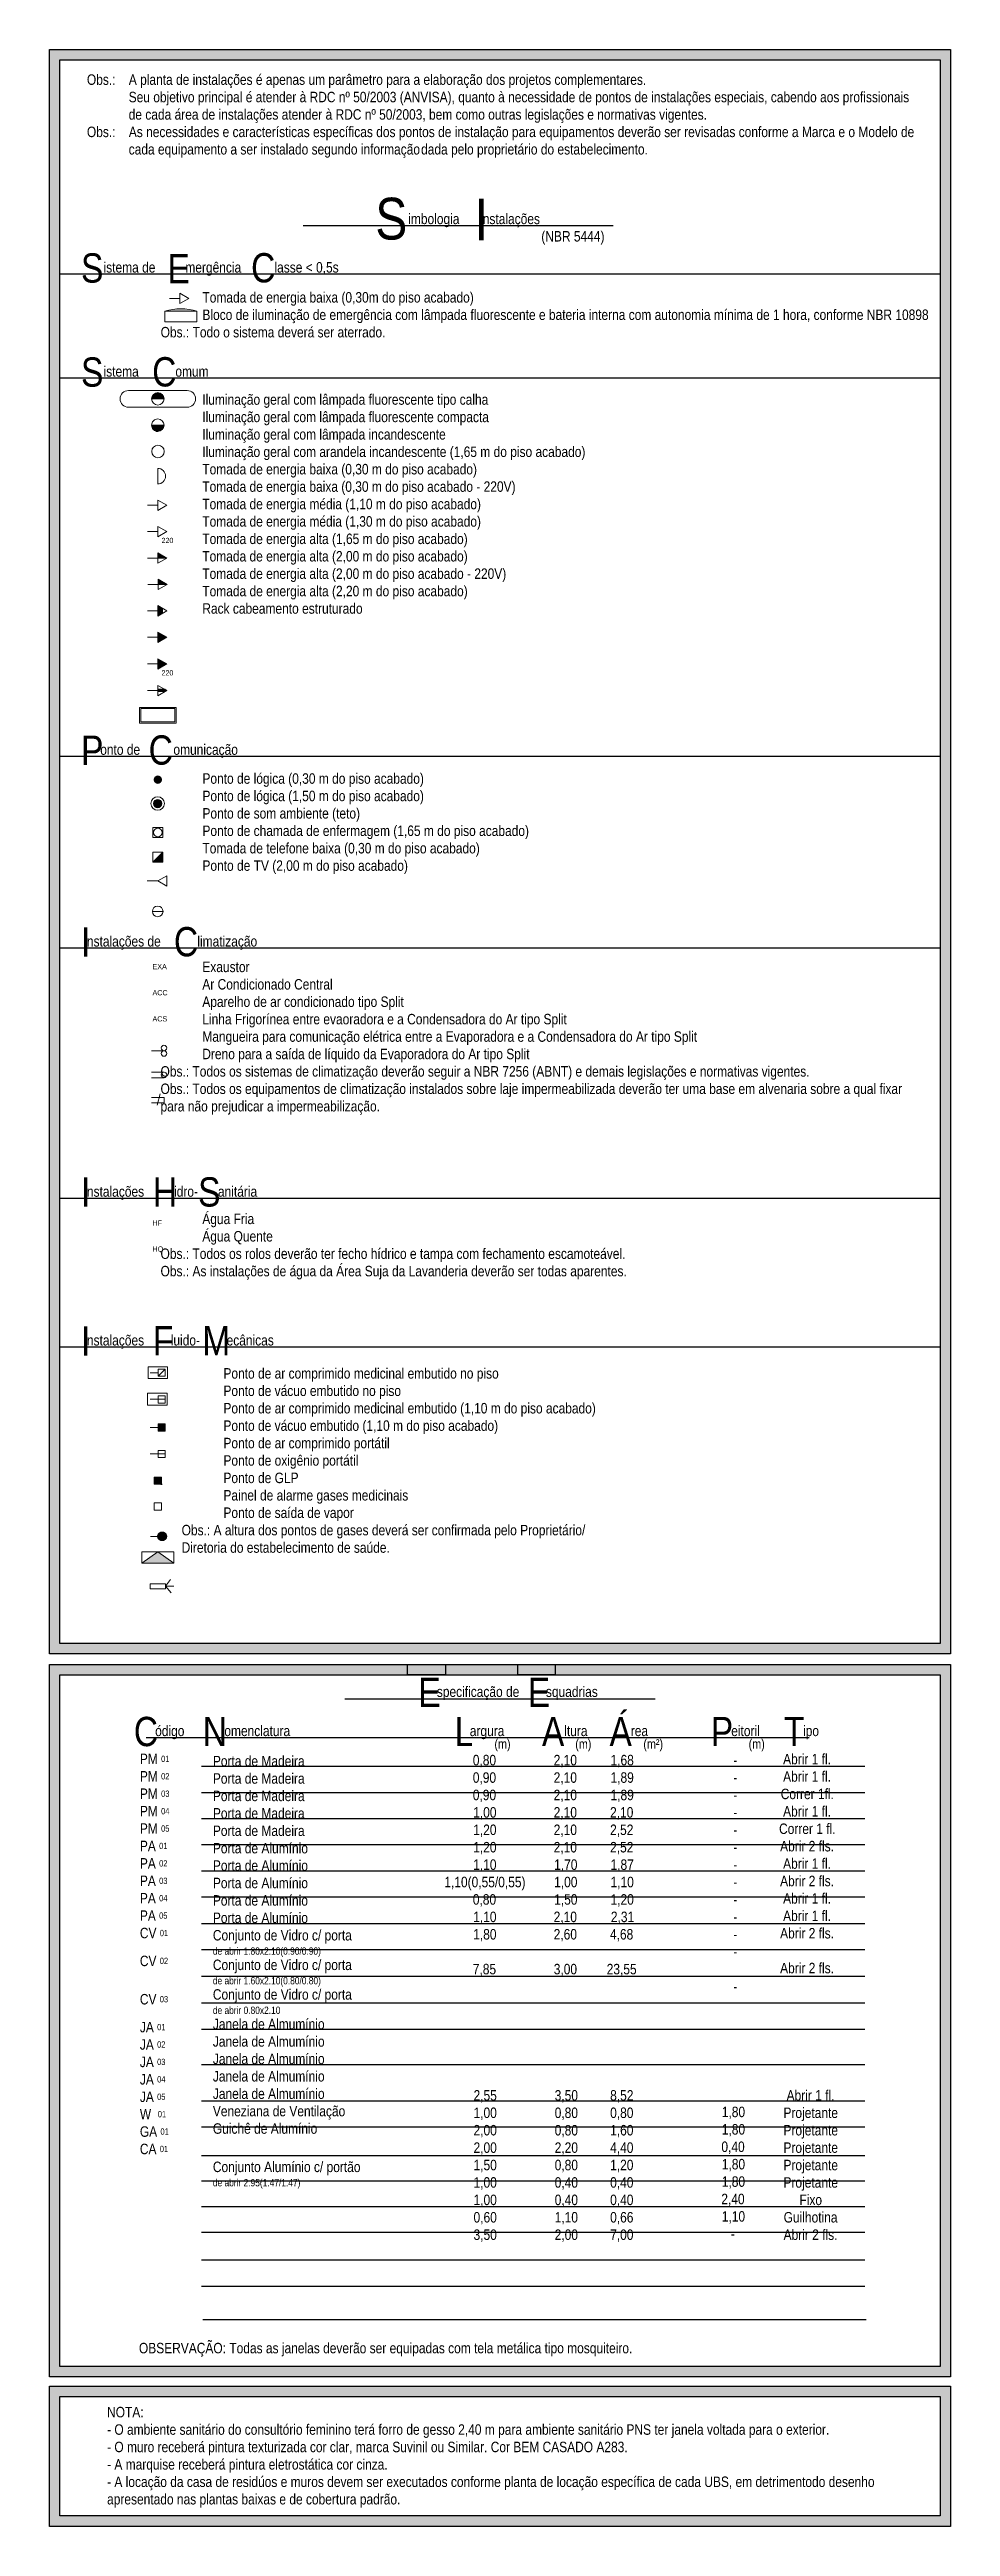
# Model space of a CAD drawing. Header units: inches. Extents: x 44782 to 44933, y 6798 to 6838.
# Drawn here: x 44924.33 to 44932.96, y 6805.53 to 6829.24 of the extents above.
import ezdxf

# ---------------------------------------------------------------- set-up
doc = ezdxf.new("R2010")
doc.units = ezdxf.units.IN
doc.header["$MEASUREMENT"] = 0
doc.linetypes.add('HIDDEN', pattern=[9.525, 6.35, -3.175])
doc.layers.add('at_Entity', color=7, linetype='Continuous', lineweight=9)
for name, color, linetype in [('LAMPADAS', 5, 'Continuous'), ('ponto de lógica', 7, 'Continuous'), ('PORTAS', 2, 'Continuous'), ('TEXTO01', 7, 'Continuous')]:
    doc.layers.add(name, color=color, linetype=linetype)
doc.styles.add('ARIAL', font='ARIALN.TTF', dxfattribs={"height": 0.18})
pattern_1 = [(45, (-3256.72181, 15712.2852), (-0.08838834765, 0.08838834765), [])]

# ---------------------------------------------------------------- blocks, each defined once
blk = doc.blocks.new('A$C2B7D2525')
at = {"layer": 'at_Entity', "true_color": 0x007fff}
h = blk.add_hatch(color=150, dxfattribs=at)
h.dxf.hatch_style = 1
h.paths.add_polyline_path([(0.723, 0.279, 0.414214), (0.603, 0.16, 0.002212), (0.603, 0.159), (0.843, 0.159, 0.002212), (0.843, 0.16, 0.414214)])
at = {"layer": 'at_Entity', "color": 150, "true_color": 0x007fff}
for p, q in [((1.285, 0.32), (0.161, 0.32)), ((0.724, 0.159), (0.603, 0.159)), ((0.843, 0.159), (0.603, 0.159)), ((0.843, 0.159), (0.724, 0.159)), ((0.843, 0.159), (0.724, 0.159)), ((1.285, 0), (0.161, 0))]:
    blk.add_line(p, q, dxfattribs=at)
for centre, radius, start, end in [((0.16, 0.16), 0.16, 90, 180), ((0.16, 0.16), 0.16, 180, 270), ((0.723, 0.16), 0.12, 90, 180), ((0.723, 0.16), 0.12, 180, 270), ((0.723, 0.16), 0.12, 360, 90), ((0.723, 0.16), 0.12, 270, 0), ((1.284, 0.16), 0.16, 0.0027, 90), ((1.284, 0.16), 0.16, 270.0054, 0.0027)]:
    blk.add_arc(centre, radius, start, end, dxfattribs=at)
blk = doc.blocks.new('A$C31F5746E')
at = {"layer": 'at_Entity', "true_color": 0x007fff}
h = blk.add_hatch(color=150, dxfattribs=at)
h.dxf.hatch_style = 1
h.paths.add_polyline_path([(0.12, 0.239, 0.414214), (0, 0.12, 0.002212), (0, 0.119), (0.239, 0.119, 0.002212), (0.239, 0.12, 0.414214)])
at = {"layer": 'at_Entity', "color": 150, "true_color": 0x007fff}
for p, q in [((0.121, 0.119), (0, 0.119)), ((0.239, 0.119), (0, 0.119)), ((0.239, 0.119), (0.121, 0.119)), ((0.239, 0.119), (0.121, 0.119))]:
    blk.add_line(p, q, dxfattribs=at)
for start, end in [(90, 180), (180, 270), (360, 90), (270, 0)]:
    blk.add_arc((0.12, 0.12), 0.12, start, end, dxfattribs=at)
blk = doc.blocks.new('A$C37B20FBD')
h = blk.add_hatch(color=256)
h.dxf.hatch_style = 1
h.paths.add_polyline_path([(0.21, 0.129, 1), (0.049, 0.129, 1)])
at = {"layer": 'at_Entity'}
for radius in [0.129, 0.0805]:
    blk.add_circle((0.129, 0.129), radius, dxfattribs=at)
blk = doc.blocks.new('A$C0C4A46CA')
at = {"layer": 'at_Entity', "color": 0}
for p, q in [((0.201, 0.1), (0, 0.1)), ((0.375, 0.199), (0.201, 0.1)), ((0.201, 0.1), (0.375, 0)), ((0.375, 0), (0.375, 0.199))]:
    blk.add_line(p, q, dxfattribs=at)

msp = doc.modelspace()

# ---------------------------------------------------------------- hatches: boundary and pattern name
at = {"linetype": 'HIDDEN'}
h = msp.add_hatch(color=253, dxfattribs=at)
h.dxf.hatch_style = 1
h.paths.add_polyline_path([(44924.43, 6829.143), (44924.33, 6829.143), (44924.33, 6813.885), (44932.957, 6813.885), (44932.957, 6829.243), (44924.33, 6829.243), (44924.33, 6829.143), (44932.857, 6829.143), (44932.857, 6813.985), (44924.43, 6813.985)])
h = msp.add_hatch(color=7, dxfattribs=at)
h.dxf.hatch_style = 1
h.paths.add_polyline_path([(44925.367, 6821.463), (44925.367, 6821.512), (44925.318, 6821.463)])
h.paths.add_polyline_path([(44925.416, 6821.56), (44925.367, 6821.512), (44925.367, 6821.463), (44925.416, 6821.463)])
h = msp.add_hatch(dxfattribs=at)
h.set_pattern_fill('ANSI31')
h.set_pattern_definition([(45, (-3256.68498, 15712.40075), (-0.08838834765, 0.08838834765), [])])
h.paths.add_polyline_path([(44925.438, 6816.611), (44925.37, 6816.611), (44925.37, 6816.544)], flags=17)
h.paths.add_polyline_path([(44925.438, 6816.544), (44925.438, 6816.611), (44925.37, 6816.544)], flags=17)
h = msp.add_hatch(color=7, dxfattribs=at)
h.dxf.hatch_style = 1
h.paths.add_polyline_path([(44925.37, 6816.017), (44925.438, 6816.087), (44925.37, 6816.087)], flags=17)
h.paths.add_polyline_path([(44925.37, 6816.017), (44925.438, 6816.017), (44925.438, 6816.087)], flags=17)
h = msp.add_hatch(dxfattribs=at)
h.set_pattern_fill('ANSI31')
h.set_pattern_definition(pattern_1)
h.paths.add_polyline_path([(44925.333, 6815.578), (44925.333, 6815.511), (44925.401, 6815.578)], flags=17)
h.paths.add_polyline_path([(44925.401, 6815.578), (44925.333, 6815.511), (44925.401, 6815.511)], flags=17)
h = msp.add_hatch(dxfattribs=at)
h.set_pattern_fill('ANSI31')
h.set_pattern_definition(pattern_1)
h.paths.add_polyline_path([(44925.333, 6815.578), (44925.333, 6815.511), (44925.401, 6815.578)], flags=17)
h.paths.add_polyline_path([(44925.401, 6815.578), (44925.333, 6815.511), (44925.401, 6815.511)], flags=17)
h = msp.add_hatch(color=7, dxfattribs=at)
h.dxf.hatch_style = 1
h.paths.add_polyline_path([(44925.401, 6815.578), (44925.333, 6815.578), (44925.333, 6815.511)], flags=17)
h.paths.add_polyline_path([(44925.401, 6815.578), (44925.333, 6815.511), (44925.401, 6815.511)], flags=17)
h = msp.add_hatch(color=7, dxfattribs=at)
h.dxf.hatch_style = 1
h.paths.add_polyline_path([(44925.449, 6815.011, 1), (44925.367, 6815.011, 1)])
h = msp.add_hatch(color=7, dxfattribs=at)
h.dxf.hatch_style = 1
h.paths.add_polyline_path([(44925.213, 6814.753), (44925.521, 6814.753), (44925.367, 6814.862)])
h = msp.add_hatch(color=253, dxfattribs=at)
h.dxf.hatch_style = 1
h.paths.add_polyline_path([(44924.33, 6806.965), (44932.957, 6806.965), (44932.957, 6813.785), (44924.33, 6813.785)])
h.paths.add_polyline_path([(44924.43, 6813.685), (44932.857, 6813.685), (44932.857, 6807.065), (44924.43, 6807.065)], flags=16)
h.paths.add_polyline_path([(44925.155, 6807.125), (44929.931, 6807.125), (44929.931, 6807.333), (44925.155, 6807.333)], flags=8)
h.paths.add_polyline_path([(44931.323, 6807.548), (44931.899, 6807.548), (44931.899, 6809.763), (44931.323, 6809.763)], flags=8)
h.paths.add_polyline_path([(44931.285, 6809.906), (44931.876, 6809.906), (44931.876, 6812.981), (44931.285, 6812.981)], flags=8)
h.paths.add_polyline_path([(44930.729, 6807.475), (44931.007, 6807.475), (44931.007, 6809.522), (44930.729, 6809.522)], flags=8)
h.paths.add_polyline_path([(44930.849, 6809.598), (44930.937, 6809.598), (44930.937, 6812.973), (44930.849, 6812.973)], flags=8)
h.paths.add_polyline_path([(44929.661, 6807.466), (44929.945, 6807.466), (44929.945, 6809.764), (44929.661, 6809.764)], flags=8)
h.paths.add_polyline_path([(44929.637, 6809.923), (44929.973, 6809.923), (44929.973, 6812.973), (44929.637, 6812.973)], flags=8)
h.paths.add_polyline_path([(44929.13, 6807.466), (44929.412, 6807.466), (44929.412, 6809.764), (44929.13, 6809.764)], flags=8)
h.paths.add_polyline_path([(44929.125, 6809.923), (44929.402, 6809.923), (44929.402, 6812.973), (44929.125, 6812.973)], flags=8)
h.paths.add_polyline_path([(44928.353, 6807.466), (44928.635, 6807.466), (44928.635, 6809.764), (44928.353, 6809.764)], flags=8)
h.paths.add_polyline_path([(44928.073, 6809.921), (44928.9, 6809.921), (44928.9, 6812.973), (44928.073, 6812.973)], flags=8)
h.paths.add_polyline_path([(44925.86, 6807.327), (44927.327, 6807.327), (44927.327, 6812.964), (44925.86, 6812.964)], flags=8)
h.paths.add_polyline_path([(44925.161, 6807.447), (44925.491, 6807.447), (44925.491, 6812.985), (44925.161, 6812.985)], flags=8)
h.paths.add_polyline_path([(44930.995, 6812.93), (44931.195, 6812.93), (44931.195, 6813.117), (44930.995, 6813.117)], flags=8)
h.paths.add_polyline_path([(44929.335, 6812.93), (44929.535, 6812.93), (44929.535, 6813.117), (44929.335, 6813.117)], flags=8)
h.paths.add_polyline_path([(44928.561, 6812.93), (44928.76, 6812.93), (44928.76, 6813.117), (44928.561, 6813.117)], flags=8)
h.paths.add_polyline_path([(44931.285, 6812.85), (44931.621, 6812.85), (44931.621, 6813.433), (44931.285, 6813.433)], flags=8)
h.paths.add_polyline_path([(44930.568, 6812.85), (44930.922, 6812.85), (44930.922, 6813.433), (44930.568, 6813.433)], flags=8)
h.paths.add_polyline_path([(44929.621, 6812.814), (44929.976, 6812.814), (44929.976, 6813.397), (44929.621, 6813.397)], flags=8)
h.paths.add_polyline_path([(44928.974, 6812.85), (44929.329, 6812.85), (44929.329, 6813.433), (44928.974, 6813.433)], flags=8)
h.paths.add_polyline_path([(44928.116, 6812.85), (44928.434, 6812.85), (44928.434, 6813.433), (44928.116, 6813.433)], flags=8)
h.paths.add_polyline_path([(44925.703, 6812.85), (44926.075, 6812.85), (44926.075, 6813.433), (44925.703, 6813.433)], flags=8)
h.paths.add_polyline_path([(44925.052, 6812.848), (44925.423, 6812.848), (44925.423, 6813.431), (44925.052, 6813.431)], flags=8)
h.paths.add_polyline_path([(44925.189, 6813.044), (44931.724, 6813.044), (44931.724, 6813.252), (44925.189, 6813.252)], flags=8)
h.paths.add_polyline_path([(44928.815, 6813.225), (44929.169, 6813.225), (44929.169, 6813.808), (44928.815, 6813.808)], flags=9)
h.paths.add_polyline_path([(44927.766, 6813.225), (44928.12, 6813.225), (44928.12, 6813.808), (44927.766, 6813.808)], flags=9)
h.paths.add_polyline_path([(44927.918, 6813.419), (44929.605, 6813.419), (44929.605, 6813.627), (44927.918, 6813.627)], flags=8)
msp.add_hatch(color=253, dxfattribs=at).paths.add_polyline_path([(44928.123, 6813.785), (44927.757, 6813.785), (44927.757, 6813.685), (44928.123, 6813.685)])
h = msp.add_hatch(color=253, dxfattribs=at)
h.dxf.hatch_style = 1
h.paths.add_polyline_path([(44929.171, 6813.785), (44928.814, 6813.785), (44928.814, 6813.685), (44929.171, 6813.685)])
h = msp.add_hatch(color=253, dxfattribs=at)
h.dxf.hatch_style = 1
h.paths.add_polyline_path([(44924.33, 6806.876), (44924.33, 6805.534), (44932.957, 6805.534), (44932.957, 6806.876)])
h.paths.add_polyline_path([(44932.857, 6806.776), (44932.857, 6805.634), (44924.43, 6805.634), (44924.43, 6806.776)], flags=16)
h.paths.add_polyline_path([(44924.847, 6805.683), (44932.252, 6805.683), (44932.252, 6806.731), (44924.847, 6806.731)], flags=8)
at = {"layer": 'at_Entity'}
h = msp.add_hatch(color=10, dxfattribs=at)
h.dxf.hatch_style = 1
h.paths.add_polyline_path([(44925.742, 6826.74, 0.137406), (44925.434, 6826.74)])
at = {"layer": 'at_Entity', "true_color": 0x007fff}
h = msp.add_hatch(color=150, dxfattribs=at)
h.dxf.hatch_style = 1
h.paths.add_polyline_path([(44925.453, 6824.373), (44925.367, 6824.424), (44925.367, 6824.373)])
h = msp.add_hatch(color=150, dxfattribs=at)
h.dxf.hatch_style = 1
h.paths.add_polyline_path([(44925.456, 6824.122), (44925.37, 6824.172), (44925.37, 6824.122)])
h = msp.add_hatch(color=150, dxfattribs=at)
h.dxf.hatch_style = 1
h.paths.add_polyline_path([(44925.411, 6823.894), (44925.41, 6823.895), (44925.367, 6823.92), (44925.367, 6823.819), (44925.411, 6823.845)])
h = msp.add_hatch(color=150, dxfattribs=at)
h.dxf.hatch_style = 1
h.paths.add_polyline_path([(44925.367, 6823.665), (44925.367, 6823.566), (44925.453, 6823.617)])
h = msp.add_hatch(color=150, dxfattribs=at)
h.dxf.hatch_style = 1
h.paths.add_polyline_path([(44925.367, 6823.412), (44925.367, 6823.313), (44925.453, 6823.363)])
h = msp.add_hatch(color=150, dxfattribs=at)
h.dxf.hatch_style = 1
h.paths.add_polyline_path([(44925.435, 6823.098), (44925.453, 6823.108), (44925.435, 6823.119), (44925.367, 6823.119), (44925.367, 6823.098)])
at = {"layer": 'ponto de lógica'}
h = msp.add_hatch(color=256, dxfattribs=at)
h.dxf.hatch_style = 1
h.paths.add_polyline_path([(44925.407, 6822.254, -1), (44925.327, 6822.254, -1)])

# ---------------------------------------------------------------- linework, layer by layer
at = {"color": 253, "linetype": 'HIDDEN'}
for points in [[(44927.757, 6813.785), (44928.123, 6813.785), (44928.123, 6813.685), (44927.757, 6813.685)], [(44928.814, 6813.785), (44929.171, 6813.785), (44929.171, 6813.685), (44928.814, 6813.685)]]:
    msp.add_lwpolyline(points, close=True, dxfattribs=at)
at = {"layer": 'at_Entity', "color": 10}
for p, q in [((44925.578, 6826.811), (44925.578, 6826.91)), ((44925.578, 6826.91), (44925.664, 6826.859)), ((44925.434, 6826.74), (44925.742, 6826.74)), ((44925.434, 6826.637), (44925.434, 6826.74)), ((44925.434, 6826.74), (44925.588, 6826.74)), ((44925.742, 6826.637), (44925.434, 6826.637)), ((44925.578, 6826.859), (44925.479, 6826.859)), ((44925.664, 6826.859), (44925.578, 6826.811)), ((44925.588, 6826.74), (44925.742, 6826.74)), ((44925.742, 6826.74), (44925.742, 6826.637))]:
    msp.add_line(p, q, dxfattribs=at)
at = {"layer": 'at_Entity', "color": 150, "true_color": 0x007fff}
for p, q in [((44925.367, 6825.234), (44925.367, 6825.084)), ((44925.367, 6824.882), (44925.268, 6824.882)), ((44925.367, 6824.831), (44925.367, 6824.93)), ((44925.367, 6824.93), (44925.453, 6824.882)), ((44925.453, 6824.882), (44925.367, 6824.831)), ((44925.367, 6824.63), (44925.268, 6824.63)), ((44925.367, 6824.579), (44925.367, 6824.678)), ((44925.367, 6824.678), (44925.453, 6824.63)), ((44925.453, 6824.63), (44925.367, 6824.579)), ((44925.367, 6824.373), (44925.268, 6824.373)), ((44925.367, 6824.325), (44925.367, 6824.424)), ((44925.367, 6824.424), (44925.453, 6824.373)), ((44925.367, 6824.424), (44925.367, 6824.373)), ((44925.453, 6824.373), (44925.367, 6824.424)), ((44925.453, 6824.373), (44925.367, 6824.424)), ((44925.453, 6824.373), (44925.367, 6824.325)), ((44925.367, 6824.373), (44925.453, 6824.373)), ((44925.37, 6824.122), (44925.271, 6824.122)), ((44925.37, 6824.073), (44925.37, 6824.172)), ((44925.37, 6824.172), (44925.456, 6824.122)), ((44925.37, 6824.172), (44925.37, 6824.122)), ((44925.456, 6824.122), (44925.37, 6824.172)), ((44925.456, 6824.122), (44925.37, 6824.172)), ((44925.456, 6824.122), (44925.37, 6824.073)), ((44925.37, 6824.122), (44925.456, 6824.122)), ((44925.367, 6823.87), (44925.268, 6823.87)), ((44925.453, 6823.87), (44925.367, 6823.92)), ((44925.367, 6823.92), (44925.367, 6823.819)), ((44925.367, 6823.92), (44925.367, 6823.895)), ((44925.367, 6823.895), (44925.367, 6823.844)), ((44925.367, 6823.819), (44925.453, 6823.87)), ((44925.367, 6823.819), (44925.367, 6823.844)), ((44925.367, 6823.819), (44925.367, 6823.844)), ((44925.411, 6823.845), (44925.411, 6823.894)), ((44925.411, 6823.894), (44925.411, 6823.845)), ((44925.367, 6823.617), (44925.268, 6823.617)), ((44925.367, 6823.665), (44925.367, 6823.617)), ((44925.453, 6823.617), (44925.367, 6823.665)), ((44925.453, 6823.617), (44925.367, 6823.566)), ((44925.367, 6823.566), (44925.367, 6823.617)), ((44925.367, 6823.566), (44925.367, 6823.617)), ((44925.367, 6823.363), (44925.268, 6823.363)), ((44925.367, 6823.412), (44925.367, 6823.363)), ((44925.453, 6823.363), (44925.367, 6823.412)), ((44925.453, 6823.363), (44925.367, 6823.313)), ((44925.367, 6823.313), (44925.367, 6823.363)), ((44925.367, 6823.313), (44925.367, 6823.363)), ((44925.367, 6823.108), (44925.268, 6823.108)), ((44925.367, 6823.058), (44925.367, 6823.156)), ((44925.367, 6823.156), (44925.453, 6823.108)), ((44925.453, 6823.108), (44925.367, 6823.058)), ((44925.192, 6822.796), (44925.192, 6822.946)), ((44925.192, 6822.946), (44925.542, 6822.946)), ((44925.203, 6822.807), (44925.203, 6822.935)), ((44925.203, 6822.935), (44925.531, 6822.935)), ((44925.531, 6822.935), (44925.531, 6822.807)), ((44925.542, 6822.946), (44925.542, 6822.796)), ((44925.542, 6822.796), (44925.192, 6822.796)), ((44925.531, 6822.807), (44925.203, 6822.807))]:
    msp.add_line(p, q, dxfattribs=at)
at = {"layer": 'at_Entity'}
for p, q in [((44925.318, 6821.56), (44925.416, 6821.56)), ((44925.318, 6821.463), (44925.318, 6821.56)), ((44925.416, 6821.463), (44925.318, 6821.463)), ((44925.416, 6821.56), (44925.416, 6821.463))]:
    msp.add_line(p, q, dxfattribs=at)
at = {"layer": 'at_Entity', "color": 0}
for p, q in [((44925.418, 6820.992), (44925.316, 6820.992)), ((44925.427, 6819.657), (44925.307, 6819.657)), ((44925.427, 6819.454), (44925.307, 6819.454)), ((44925.427, 6819.401), (44925.307, 6819.401)), ((44925.307, 6819.212), (44925.427, 6819.212)), ((44925.427, 6819.16), (44925.307, 6819.16)), ((44925.36, 6819.139), (44925.389, 6819.246)), ((44925.427, 6819.212), (44925.427, 6819.16)), ((44925.461, 6816.634), (44925.273, 6816.634)), ((44925.273, 6816.634), (44925.273, 6816.523)), ((44925.273, 6816.523), (44925.461, 6816.523)), ((44925.37, 6816.577), (44925.294, 6816.577)), ((44925.37, 6816.544), (44925.37, 6816.611)), ((44925.37, 6816.611), (44925.37, 6816.544)), ((44925.37, 6816.544), (44925.438, 6816.611)), ((44925.438, 6816.611), (44925.37, 6816.611)), ((44925.37, 6816.544), (44925.438, 6816.611)), ((44925.37, 6816.611), (44925.438, 6816.611)), ((44925.438, 6816.544), (44925.37, 6816.544)), ((44925.438, 6816.544), (44925.37, 6816.544)), ((44925.438, 6816.544), (44925.37, 6816.544)), ((44925.438, 6816.611), (44925.438, 6816.544)), ((44925.438, 6816.611), (44925.438, 6816.544)), ((44925.461, 6816.523), (44925.461, 6816.634)), ((44925.457, 6816.38), (44925.269, 6816.38)), ((44925.269, 6816.38), (44925.269, 6816.268)), ((44925.269, 6816.268), (44925.457, 6816.268)), ((44925.438, 6816.323), (44925.294, 6816.323)), ((44925.37, 6816.287), (44925.37, 6816.357)), ((44925.37, 6816.357), (44925.438, 6816.357)), ((44925.438, 6816.287), (44925.37, 6816.287)), ((44925.438, 6816.357), (44925.438, 6816.287)), ((44925.457, 6816.268), (44925.457, 6816.38)), ((44925.37, 6816.053), (44925.294, 6816.053)), ((44925.37, 6816.017), (44925.37, 6816.087)), ((44925.37, 6816.087), (44925.37, 6816.017)), ((44925.37, 6816.017), (44925.438, 6816.087)), ((44925.438, 6816.087), (44925.37, 6816.087)), ((44925.37, 6816.017), (44925.438, 6816.087)), ((44925.37, 6816.087), (44925.438, 6816.087)), ((44925.438, 6816.017), (44925.37, 6816.017)), ((44925.438, 6816.017), (44925.37, 6816.017)), ((44925.438, 6816.017), (44925.37, 6816.017)), ((44925.438, 6816.087), (44925.438, 6816.017)), ((44925.438, 6816.087), (44925.438, 6816.017)), ((44925.438, 6815.802), (44925.294, 6815.802)), ((44925.37, 6815.765), (44925.37, 6815.834)), ((44925.37, 6815.834), (44925.438, 6815.834)), ((44925.438, 6815.765), (44925.37, 6815.765)), ((44925.438, 6815.834), (44925.438, 6815.765)), ((44925.333, 6815.511), (44925.333, 6815.578)), ((44925.333, 6815.578), (44925.333, 6815.511)), ((44925.333, 6815.511), (44925.401, 6815.578)), ((44925.401, 6815.578), (44925.333, 6815.578)), ((44925.333, 6815.511), (44925.401, 6815.578)), ((44925.333, 6815.578), (44925.401, 6815.578)), ((44925.401, 6815.511), (44925.333, 6815.511)), ((44925.401, 6815.511), (44925.333, 6815.511)), ((44925.401, 6815.511), (44925.333, 6815.511)), ((44925.401, 6815.578), (44925.401, 6815.511)), ((44925.401, 6815.578), (44925.401, 6815.511)), ((44925.401, 6815.331), (44925.333, 6815.331)), ((44925.333, 6815.331), (44925.333, 6815.262)), ((44925.333, 6815.262), (44925.401, 6815.262)), ((44925.401, 6815.262), (44925.401, 6815.331)), ((44925.213, 6814.753), (44925.367, 6814.862)), ((44925.367, 6814.862), (44925.213, 6814.753)), ((44925.213, 6814.862), (44925.521, 6814.862)), ((44925.213, 6814.753), (44925.213, 6814.862)), ((44925.367, 6815.01), (44925.296, 6815.01)), ((44925.367, 6814.862), (44925.521, 6814.753)), ((44925.521, 6814.753), (44925.367, 6814.862)), ((44925.521, 6814.753), (44925.367, 6814.862)), ((44925.521, 6814.862), (44925.521, 6814.753)), ((44925.213, 6814.753), (44925.521, 6814.753)), ((44925.521, 6814.753), (44925.213, 6814.753)), ((44925.294, 6814.558), (44925.44, 6814.558)), ((44925.294, 6814.509), (44925.294, 6814.558)), ((44925.488, 6814.598), (44925.44, 6814.535)), ((44925.44, 6814.558), (44925.44, 6814.509)), ((44925.44, 6814.509), (44925.294, 6814.509)), ((44925.44, 6814.535), (44925.52, 6814.535)), ((44925.44, 6814.535), (44925.494, 6814.469))]:
    msp.add_line(p, q, dxfattribs=at)
at = {"layer": 'at_Entity', "color": 150, "true_color": 0x007fff}
msp.add_lwpolyline([(44925.367, 6823.119), (44925.367, 6823.098), (44925.435, 6823.098), (44925.453, 6823.108), (44925.435, 6823.119), (44925.367, 6823.119)], dxfattribs=at)
at = {"layer": 'at_Entity'}
msp.add_lwpolyline([(44925.318, 6821.797), (44925.416, 6821.797), (44925.416, 6821.701), (44925.318, 6821.701)], close=True, dxfattribs=at)
msp.add_circle((44925.367, 6821.749), 0.0413, dxfattribs=at)
at = {"layer": 'at_Entity', "color": 10}
msp.add_arc((44925.588, 6826.19), 0.571, 74.3616, 105.6439, dxfattribs=at)
at = {"layer": 'at_Entity', "color": 150, "true_color": 0x007fff}
for centre, radius, start, end in [((44925.368, 6825.396), 0.0598, 90, 180), ((44925.368, 6825.396), 0.0598, 360, 90), ((44925.368, 6825.396), 0.0598, 180, 270), ((44925.366, 6825.159), 0.0747, 360, 90), ((44925.368, 6825.396), 0.0598, 270, 0), ((44925.366, 6825.159), 0.0747, 270, 0)]:
    msp.add_arc(centre, radius, start, end, dxfattribs=at)
at = {"layer": 'at_Entity', "color": 0}
for centre, radius, start, end in [((44925.366, 6820.993), 0.0508, 90, 180), ((44925.366, 6820.993), 0.0508, 180, 270), ((44925.366, 6820.993), 0.0508, 360, 90), ((44925.366, 6820.993), 0.0508, 270, 0), ((44925.426, 6819.686), 0.0263, 90, 180), ((44925.426, 6819.686), 0.0263, 180, 270), ((44925.426, 6819.633), 0.0263, 90, 180), ((44925.426, 6819.633), 0.0263, 180, 270), ((44925.426, 6819.686), 0.0263, 360, 90), ((44925.426, 6819.686), 0.0263, 270, 0), ((44925.426, 6819.633), 0.0263, 360, 90), ((44925.426, 6819.633), 0.0263, 270, 0), ((44925.426, 6819.428), 0.0263, 90, 180), ((44925.426, 6819.428), 0.0263, 180, 270), ((44925.426, 6819.428), 0.0263, 360, 90), ((44925.426, 6819.428), 0.0263, 270, 0)]:
    msp.add_arc(centre, radius, start, end, dxfattribs=at)
at = {"layer": 'TEXTO01', "linetype": 'HIDDEN'}
for p, q in [((44926.758, 6827.559), (44929.727, 6827.559)), ((44925.318, 6821.463), (44925.416, 6821.56)), ((44927.159, 6813.456), (44930.128, 6813.456)), ((44925.255, 6813.086), (44932.136, 6813.086)), ((44932.136, 6812.807), (44925.353, 6812.807)), ((44932.136, 6812.557), (44925.353, 6812.557)), ((44932.136, 6812.307), (44925.353, 6812.307)), ((44932.136, 6812.057), (44925.353, 6812.057)), ((44932.136, 6811.807), (44925.353, 6811.807)), ((44932.136, 6811.557), (44925.353, 6811.557)), ((44932.136, 6811.303), (44925.353, 6811.303)), ((44932.136, 6811.052), (44925.353, 6811.052)), ((44932.136, 6810.798), (44925.353, 6810.798)), ((44932.136, 6810.544), (44925.353, 6810.544)), ((44932.136, 6810.29), (44925.353, 6810.29)), ((44932.136, 6809.951), (44925.353, 6809.951)), ((44932.136, 6809.604), (44925.353, 6809.604)), ((44932.136, 6809.355), (44925.353, 6809.355)), ((44932.136, 6809.082), (44925.353, 6809.082)), ((44932.136, 6808.84), (44925.353, 6808.84)), ((44932.136, 6808.592), (44925.353, 6808.592)), ((44932.136, 6808.346), (44925.353, 6808.346)), ((44932.136, 6808.082), (44925.353, 6808.082)), ((44932.136, 6807.83), (44925.353, 6807.83)), ((44932.149, 6807.512), (44925.367, 6807.512))]:
    msp.add_line(p, q, dxfattribs=at)
at = {"layer": 'TEXTO01'}
for p, q in [((44924.43, 6827.095), (44932.857, 6827.095)), ((44924.43, 6826.099), (44932.857, 6826.099)), ((44924.43, 6822.479), (44932.857, 6822.479)), ((44924.43, 6820.643), (44932.857, 6820.643)), ((44924.43, 6818.249), (44932.857, 6818.249)), ((44924.43, 6816.825), (44932.857, 6816.825))]:
    msp.add_line(p, q, dxfattribs=at)
for points in [[(44924.33, 6829.243), (44932.957, 6829.243), (44932.957, 6813.885), (44924.33, 6813.885)], [(44924.43, 6829.143), (44932.857, 6829.143), (44932.857, 6813.985), (44924.43, 6813.985)], [(44924.33, 6813.785), (44932.957, 6813.785), (44932.957, 6806.965), (44924.33, 6806.965)], [(44924.43, 6813.685), (44932.857, 6813.685), (44932.857, 6807.065), (44924.43, 6807.065)], [(44924.33, 6806.876), (44932.957, 6806.876), (44932.957, 6805.534), (44924.33, 6805.534)], [(44924.43, 6806.776), (44932.857, 6806.776), (44932.857, 6805.634), (44924.43, 6805.634)]]:
    msp.add_lwpolyline(points, close=True, dxfattribs=at)
at = {"layer": 'TEXTO01', "linetype": 'HIDDEN'}
msp.add_circle((44925.408, 6815.011), 0.0411, dxfattribs=at)

# ---------------------------------------------------------------- block references
at = {"layer": 'at_Entity', "xscale": 0.5, "yscale": 0.5, "zscale": 0.5}
msp.add_blockref('A$C0C4A46CA', (44925.266, 6821.235), dxfattribs=at)
at = {"layer": 'LAMPADAS', "xscale": 0.5, "yscale": 0.5, "zscale": 0.5}
msp.add_blockref('A$C2B7D2525', (44925.006, 6825.819), dxfattribs=at)
at = {"layer": 'ponto de lógica', "xscale": 0.5, "yscale": 0.5, "zscale": 0.5}
msp.add_blockref('A$C37B20FBD', (44925.301, 6821.961), dxfattribs=at)
at = {"layer": 'PORTAS', "xscale": 0.5, "yscale": 0.5, "zscale": 0.5, "rotation": 180}
msp.add_blockref('A$C31F5746E', (44925.427, 6825.707), dxfattribs=at)

# ---------------------------------------------------------------- texts
at = {"layer": 'at_Entity', "color": 10, "insert": (44925.394, 6826.921), "char_height": 0.1, "attachment_point": 1, "style": 'ARIAL'}
msp.add_mtext_dynamic_manual_height_columns('\\A1;^ITomada de energia baixa (0,30m do piso acabado)\\P^IBloco de iluminação de emergência com lâmpada fluorescente e bateria interna com autonomia mínima de 1 hora, conforme NBR 10898\\PObs.: Todo o sistema deverá ser aterrado.', width=7.93137, gutter_width=1, heights=[0], dxfattribs=at)
at = {"layer": 'at_Entity', "color": 150, "true_color": 0x007fff, "attachment_point": 1, "style": 'ARIAL'}
for s, width, insert, char_height in [('\\A1;Iluminação geral com lâmpada fluorescente tipo calha\\PIluminação geral com lâmpada fluorescente compacta{\\H1.8653x; }\\PIluminação geral com lâmpada incandescente{\\H1.5653x; }\\PIluminação geral com arandela incandescente (1,65 m do piso acabado){\\H1.6667x; }\\PTomada de energia baixa (0,30 m do piso acabado){\\H1.6431x; }\\PTomada de energia baixa (0,30 m do piso acabado - 220V){\\H1.651x; }\\PTomada de energia média (1,10 m do piso acabado){\\H1.6483x; }\\PTomada de energia média (1,30 m do piso acabado){\\H1.6492x; }\\PTomada de energia alta (1,65 m do piso acabado){\\H1.6489x; }\\PTomada de energia alta (2,00 m do piso acabado){\\H1.649x; }\\PTomada de energia alta (2,00 m do piso acabado - 220V){\\H1.649x; }\\PTomada de energia alta (2,20 m do piso acabado){\\H1.649x; }\\PRack cabeamento estruturado{\\H1.6319x; }', 4.25978, (44925.793, 6825.943), 0.1), ('\\A1;220                                    ', 7.93137, (44925.402, 6824.569), 0.05), ('\\A1;220                                    ', 7.93137, (44925.402, 6823.302), 0.05)]:
    msp.add_mtext_dynamic_manual_height_columns(s, width=width, gutter_width=1, heights=[0], dxfattribs=dict(at, insert=insert, char_height=char_height))
at = {"layer": 'TEXTO01', "linetype": 'HIDDEN', "attachment_point": 1, "style": 'ARIAL'}
for s, width, heights, insert, char_height in [('\\A1;Obs.:    A planta de instalações é apenas um parâmetro para a elaboração dos projetos complementares. \\P^ISeu objetivo principal é atender à RDC nº 50/2003 (ANVISA), quanto à necessidade de pontos de instalações especiais, cabendo aos profissionais {\\H1.86659x; }^Ide cada área de instalações atender à RDC nº 50/2003, bem como outras legislações e normativas vigentes.{\\H1.57772x; }\\PObs.:    As necessidades e características específicas dos pontos de instalação para equipamentos deverão ser revisadas conforme a Marca e o Modelo de {\\H1.67401x; }^Icada equipamento a ser instalado segundo informação^Idada pelo proprietário do estabelecimento.{\\H1.64123x; }', 7.93137, [0], (44924.688, 6829.005), 0.1), ('\\A1;S', 7.93137, [0], (44927.45, 6827.824), 0.4), ('\\A1;I', 7.93137, [0], (44928.401, 6827.816), 0.4), ('\\A1;       imbologia       nstalações\\P                                               (NBR 5444)', 7.93137, [0], (44927.542, 6827.672), 0.1), ('\\A1;S', 7.93137, [0], (44924.632, 6827.292), 0.28), ('\\A1;     istema de         mergência          lasse < 0,5s                                             ', 7.93137, [0], (44924.688, 6827.208), 0.1), ('\\A1;E', 7.93137, [0], (44925.459, 6827.286), 0.28), ('\\A1;C', 7.93137, [0], (44926.26, 6827.294), 0.28), ('\\A1;S', 7.93137, [0], (44924.632, 6826.296), 0.28), ('\\A1;     istema           omum                                     ', 7.93137, [0], (44924.688, 6826.212), 0.1), ('\\A1;C', 7.93137, [0], (44925.313, 6826.298), 0.28), ('\\A1;P', 7.93137, [0], (44924.632, 6822.676), 0.28), ('\\A1;C', 7.93137, [0], (44925.279, 6822.678), 0.28), ('\\A1;    onto de          omunicação                                     ', 7.93137, [0], (44924.688, 6822.592), 0.1), ('\\A1;Ponto de lógica (0,30 m do piso acabado)\\PPonto de lógica (1,50 m do piso acabado){\\H1.8653x; }\\PPonto de som ambiente (teto){\\H1.5769x; }\\PPonto de chamada de enfermagem (1,65 m do piso acabado){\\H1.673x; }\\PTomada de telefone baixa (0,30 m do piso acabado){\\H1.641x; }\\PPonto de TV (2,00 m do piso acabado){\\H1.6517x; }', 4.25978, [3.271], (44925.794, 6822.315), 0.1), ('\\A1;I', 7.93137, [0], (44924.632, 6820.84), 0.28), ('\\A1;nstalações de           limatização              ', 7.93137, [0], (44924.688, 6820.757), 0.1), ('\\A1;C', 7.93137, [0], (44925.521, 6820.843), 0.28), ('\\A1;EXA\\P\\P\\PACC\\P\\P\\PACS            ', 7.93137, [0], (44925.316, 6820.49), 0.05), ('\\A1;^IExaustor\\P^IAr Condicionado Central\\P^IAparelho de ar condicionado tipo Split\\P^ILinha Frigorínea entre evaoradora e a Condensadora do Ar tipo Split\\P^IMangueira para comunicação elétrica entre a Evaporadora e a Condensadora do Ar tipo Split\\P^IDreno para a saída de líquido da Evaporadora do Ar tipo Split\\PObs.: Todos os sistemas de climatização deverão seguir a NBR 7256 (ABNT) e demais legislações e normativas vigentes.\\PObs.: Todos os equipamentos de climatização instalados sobre laje impermeabilizada deverão ter uma base em alvenaria sobre a qual fixar para não prejudicar a impermeabilização.', 7.2174, [0], (44925.393, 6820.512), 0.1), ('\\A1;I', 7.93137, [0], (44924.632, 6818.446), 0.28), ('\\A1;nstalações         idro-      anitária              ', 7.93137, [0], (44924.688, 6818.362), 0.1), ('\\A1;H', 7.93137, [0], (44925.32, 6818.448), 0.28), ('\\A1;S', 7.93137, [0], (44925.753, 6818.448), 0.28), ('\\A1;^IÁgua Fria\\P^IÁgua Quente^I{\\H2.3193x; }\\PObs.: Todos os rolos deverão ter fecho hídrico e tampa com fechamento escamoteável. {\\H1.6381x; }Obs.: As instalações de água da Área Suja da Lavanderia deverão ser todas aparentes.{\\H1.8954x; }', 4.48371, [0], (44925.393, 6818.1), 0.1), ('\\A1;HF\\P\\P\\PHQ            ', 7.93137, [0], (44925.316, 6818.036), 0.05), ('\\A1;I', 7.93137, [0], (44924.632, 6817.022), 0.28), ('\\A1;nstalações        luido-        ecânicas             ', 7.93137, [0], (44924.688, 6816.938), 0.1), ('\\A1;F', 7.93137, [0], (44925.32, 6817.024), 0.28), ('\\A1;M', 7.93137, [0], (44925.793, 6817.024), 0.28), ('\\A1;^IPonto de ar comprimido medicinal embutido no piso\\P^IPonto de vácuo embutido no piso{\\H1.83879x; }\\P^IPonto de ar comprimido medicinal embutido (1,10 m do piso acabado){\\H1.57556x; }\\P^IPonto de vácuo embutido (1,10 m do piso acabado){\\H1.67345x; }\\P^IPonto de ar comprimido portátil{\\H1.62923x; }\\P^IPonto de oxigênio portátil{\\H1.63382x; }\\P^IPonto de GLP{\\H1.64457x; }\\P^IPainel de alarme gases medicinais{\\H1.634x; }\\P^IPonto de saída de vapor{\\H1.62746x; }\\PObs.: A altura dos pontos de gases deverá ser confirmada pelo Proprietário/ {\\H1.64669x; }Diretoria do estabelecimento de saúde.{\\H1.63875x; }', 4.25978, [0], (44925.595, 6816.621), 0.1), ('\\A1;E', 7.93137, [0], (44927.861, 6813.657), 0.28), ('\\A1;E', 7.93137, [0], (44928.91, 6813.657), 0.28), ('\\A1;   specificação de        squadrias                                          ', 7.93137, [0], (44927.943, 6813.574), 0.1), ('\\A1;Á', 7.93137, [0], (44929.692, 6813.283), 0.28), ('\\A1;C', 7.93137, [0], (44925.137, 6813.283), 0.28), ('\\A1;    ódigo            omenclatura                                                      argura                  ltura             rea                         eitoril             ipo                                        ', 7.93137, [0], (44925.214, 6813.199), 0.1), ('\\A1;N', 7.93137, [0], (44925.797, 6813.283), 0.28), ('\\A1;L', 7.93137, [0], (44928.209, 6813.283), 0.28), ('\\A1;A', 7.93137, [0], (44929.045, 6813.283), 0.28), ('\\A1;P', 7.93137, [0], (44930.662, 6813.283), 0.28), ('\\A1;T', 7.93137, [0], (44931.363, 6813.283), 0.28), ('\\A1;PM {\\H0.6x;01\\P}PM {\\H0.6x;02\\P}PM {\\H0.6x;03\\P}PM {\\H0.6x;04\\P}PM {\\H0.6x;05\\P}PA {\\H0.6x;01\\P}PA {\\H0.6x;02\\P}PA {\\H0.6x;03\\P}PA {\\H0.6x;04\\P}PA {\\H0.6x;05\\P}CV {\\H0.6x;01\\P\\P}CV {\\H0.6x;02\\P\\P\\P}CV {\\H0.6x;03\\P\\P}JA {\\H0.6x;01\\P}JA {\\H0.6x;02\\P}JA {\\H0.6x;03\\P}JA {\\H0.6x;04\\P}JA {\\H0.6x;05\\P}W  {\\H0.6x;01\\P}GA {\\H0.6x;01\\P}CA {\\H0.6x;01}', 7.93137, [0], (44925.195, 6812.931), 0.1), ('\\A1;Porta de Madeira{\\H0.6x;\\P}Porta de Madeira{\\H0.6x;\\P}Porta de Madeira{\\H0.6x;\\P}Porta de Madeira{\\H0.6x;\\P}Porta de Madeira{\\H0.6x;\\P}Porta de Alumínio{\\H0.6x;\\P}Porta de Alumínio{\\H0.6x;\\P}Porta de Alumínio{\\H0.6x;\\P}Porta de Alumínio{\\H0.6x;\\P}Porta de Alumínio{\\H0.6x;\\P}Conjunto de Vidro c/ porta\\P{\\H0.7x;de abrir 1.80x2.10(0.90/0.90)\\P}Conjunto de Vidro c/ porta\\P{\\H0.7x;de abrir 1.60x2.10(0.80/0.80)\\P}Conjunto de Vidro c/ porta\\P{\\H0.7x;de abrir 0.80x2.10\\P}Janela de Almumínio{\\H0.6x;\\P}Janela de Almumínio{\\H0.6x;\\P}Janela de Almumínio{\\H0.6x;\\P}Janela de Almumínio{\\H0.6x;\\P}Janela de Almumínio{\\H0.6x;\\P}Veneziana de Ventilação{\\H0.6x;\\P}Guichê de Alumínio{\\H0.6x;\\P\\P\\P}Conjunto Alumínio c/ portão\\P{\\H0.7x;de abrir 2.95(1.47/1.47)}', 7.93137, [0], (44925.894, 6812.91), 0.1), ('\\A1;\\pi0.21599;0,80\\P0,90\\P0,90\\P\\pi0.21985;1,00\\P1,20\\P1,20\\P1,10\\P\\pi-0.05655;1,10(0,55/0,55)\\P\\pi0.21599;0,80\\P\\pi0.21985;1,10\\P1,80\\P\\pi0.32237;\\P\\pi0.21589;7,85', 0.64474, [0], (44928.167, 6812.919), 0.1), ('\\A1;(m)                                         ', 7.93137, [0], (44928.59, 6813.069), 0.09), ('\\A1;\\pi0.21531;2,10\\P2,10\\P2,10\\P2,10\\P2,10\\P2,10\\P\\pi0.21985;1,70\\P1,00\\P1,50\\P\\pi0.21531;2,10\\P2,60\\P\\pi0.32237;\\P\\pi0.21599;3,00', 0.64474, [0], (44928.942, 6812.919), 0.1), ('\\A1;(m)                                         ', 7.93137, [0], (44929.364, 6813.069), 0.09), ('\\A1;\\pi0.21961;1,68\\P1,89\\P1,89\\P\\pi0.21531;2,10\\P\\pi0.21552;2,52\\P2,52\\P\\pi0.21975;1,87\\P\\pi0.21985;1,10\\P1,20\\P\\pi0.22309;2,31\\P\\pi0.21412;4,68\\P\\pi0.32237;\\P\\pi0.18301;23,55', 0.64474, [0], (44929.482, 6812.919), 0.1), ('\\A1;(m²)                                         ', 7.93137, [0], (44930.016, 6813.069), 0.09), ('\\A1;(m)                                         ', 7.93137, [0], (44931.024, 6813.069), 0.09), ('\\A1;\\pi0.09809;Abrir 1 fl.\\PAbrir 1 fl.\\P\\pi0.07541;Correr 1fl.\\P\\pi0.09809;Abrir 1 fl.\\P\\pi0.05948;Correr 1 fl.\\P\\pi0.06944;Abrir 2 fls.\\P\\pi0.09809;Abrir 1 fl.\\P\\pi0.06944;Abrir 2 fls.\\P\\pi0.09809;Abrir 1 fl.\\PAbrir 1 fl.\\P\\pi0.06944;Abrir 2 fls.\\P\\pi0.32237;\\P\\pi0.06944;Abrir 2 fls.', 0.64474, [0], (44931.256, 6812.929), 0.1), ('\\A1;\\pi0.30692;-\\P-\\P-\\P-\\P-\\P-\\P-\\P-\\P-\\P-\\P-\\P-\\P\\pi0.32237;\\P\\pi0.30692;-', 0.64474, [0], (44930.571, 6812.919), 0.1), ('\\A1;2,55\\P1,00{\\H1.84101x; }\\P2,00{\\H1.56067x; }\\P2,00{\\H1.65412x; }\\P1,50{\\H1.62297x; }\\P1,00{\\H1.63335x; }\\P1,00{\\H1.62989x; }\\P0,60{\\H1.63104x; }\\P3,50{\\H2.46655x; }', 7.93137, [0], (44928.39, 6809.71), 0.1), ('\\A1;3,50\\P0,80{\\H1.84101x; }\\P0,80{\\H1.56067x; }\\P2,20{\\H1.65412x; }\\P0,80{\\H1.62297x; }\\P0,40{\\H1.63335x; }\\P0,40{\\H1.62989x; }\\P1,10{\\H1.63104x; }\\P2,00{\\H2.46655x; }', 7.93137, [0], (44929.167, 6809.71), 0.1), ('\\A1;8,52\\P0,80{\\H1.84101x; }\\P1,60{\\H1.56067x; }\\P4,40{\\H1.65412x; }\\P1,20{\\H1.62297x; }\\P0,40{\\H1.63335x; }\\P0,40{\\H1.62989x; }\\P0,66{\\H1.63104x; }\\P7,00{\\H2.46655x; }', 7.93137, [0], (44929.698, 6809.71), 0.1), ('\\A1;\\pi3.7414;Abrir 1 fl.\\P\\pi3.71146;Projetante{\\H1.84825x; }\\PProjetante{\\H1.55058x; }\\PProjetante{\\H1.64981x; }\\PProjetante{\\H1.61673x; }\\PProjetante{\\H1.62776x; }\\P\\pi3.86449;Fixo{\\H1.62408x; }\\P\\pi3.71344;Guilhotina{\\H1.64304x; }\\P\\pi3.71275;Abrir 2 fls.{\\H1.65156x; }', 7.93137, [0], (44927.646, 6809.71), 0.1), ('\\A1;\\pi0.16455;\\P\\P\\pi0.06203;1,80{\\H1.83743x; }\\P1,80{\\H1.56187x; }\\P\\pi0.05818;0,40{\\H1.65372x; }\\P\\pi0.06203;1,80{\\H1.6231x; }\\P1,80{\\H1.63331x; }\\P\\pi0.05749;2,40{\\H1.6299x; }\\P\\pi0.06203;1,10{\\H1.63104x; }\\P\\pi0.1491;-{\\H2.46246x; }', 0.32911, [0], (44930.705, 6809.885), 0.1), ('\\A1;OBSERVAÇÃO: Todas as janelas deverão ser equipadas com tela metálica tipo mosquiteiro.                                    ', 7.93137, [0], (44925.186, 6807.291), 0.1), ('\\A1;NOTA: \\P- O ambiente sanitário do consultório feminino terá forro de gesso 2,40 m para ambiente sanitário PNS ter janela voltada para o exterior.\\P- O muro receberá pintura texturizada cor clar, marca Suvinil ou Similar. Cor BEM CASADO A283.\\P- A marquise receberá pintura eletrostática cor cinza.\\P- A locação da casa de residúos e muros devem ser executados conforme planta de locação específica de cada UBS, em detrimentodo desenho apresentado nas plantas baixas e de cobertura padrão.', 7.77865, [0], (44924.881, 6806.678), 0.1)]:
    msp.add_mtext_dynamic_manual_height_columns(s, width=width, gutter_width=1, heights=heights, dxfattribs=dict(at, insert=insert, char_height=char_height))

doc.saveas('drawing.dxf')
